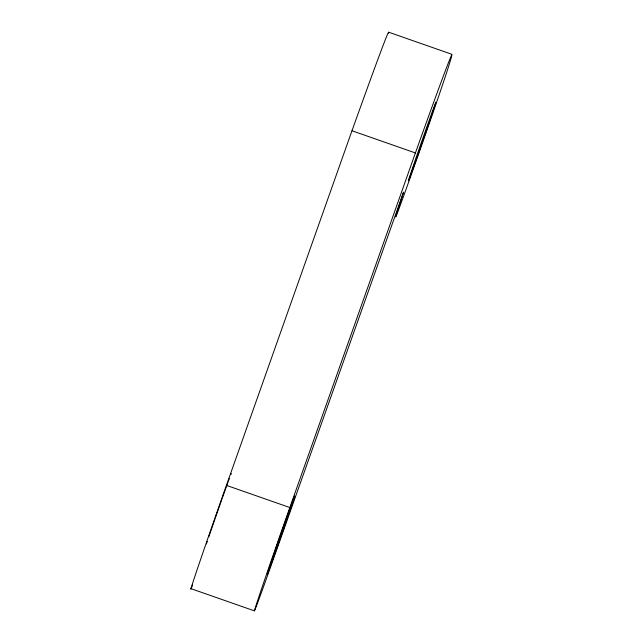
<?xml version="1.0" encoding="UTF-8"?>
<svg xmlns="http://www.w3.org/2000/svg" width="643" height="643" viewBox="0 0 643 643"><rect width="100%" height="100%" fill="white"/><g stroke="black" fill="none" stroke-linecap="round" stroke-linejoin="round"><path stroke-width="0.96" d="M192.562 585.09A80.64 0.788 -70.7 0 1 198.51 565.599A80.64 0.788 -70.7 0 1 226.408 485.352L351.978 130.754A249.605 2.435 -70.7 0 1 388.452 33.219M289.832 507.544L415.402 152.946A249.605 2.435 -70.7 0 1 447.319 70.408A80.64 0.788 -70.7 0 1 413.312 168.972A80.64 0.788 -70.7 0 1 397.093 212.246L403.539 192.136L272.045 562.834A80.64 0.788 -70.7 0 1 255.826 606.108A80.64 0.788 -70.7 0 1 289.832 507.544L226.408 485.352M388.541 32.15L451.965 54.342M351.978 130.754L415.402 152.946M190.955 588.658L254.379 610.85M206.427 543.922A41.666 0.41 -70.7 0 1 207.287 541.39M208.846 536.784A41.666 0.41 -70.7 0 1 211.266 529.736M211.587 528.811A41.666 0.41 -70.7 0 1 215.003 518.949M215.325 518.033A41.666 0.41 -70.7 0 1 218.266 509.61M218.596 508.685A41.666 0.41 -70.7 0 1 222.108 498.719M222.446 497.77A41.666 0.41 -70.7 0 1 225.307 489.717M225.677 488.704A41.666 0.41 -70.7 0 1 227.984 482.306M228.361 481.269A41.666 0.41 -70.7 0 1 229.374 478.505M231.046 474.124A41.666 0.41 -70.7 0 1 231.239 473.907M414.413 164.608A41.666 0.41 -70.7 0 0 435.93 102.237A41.666 0.41 -70.7 0 0 416.278 157.141A41.666 0.41 -70.7 0 0 414.413 164.608M273.146 558.47A41.666 0.41 -70.7 0 0 294.663 496.099A41.666 0.41 -70.7 0 0 275.011 551.003A41.666 0.41 -70.7 0 0 273.146 558.47"/></g></svg>
